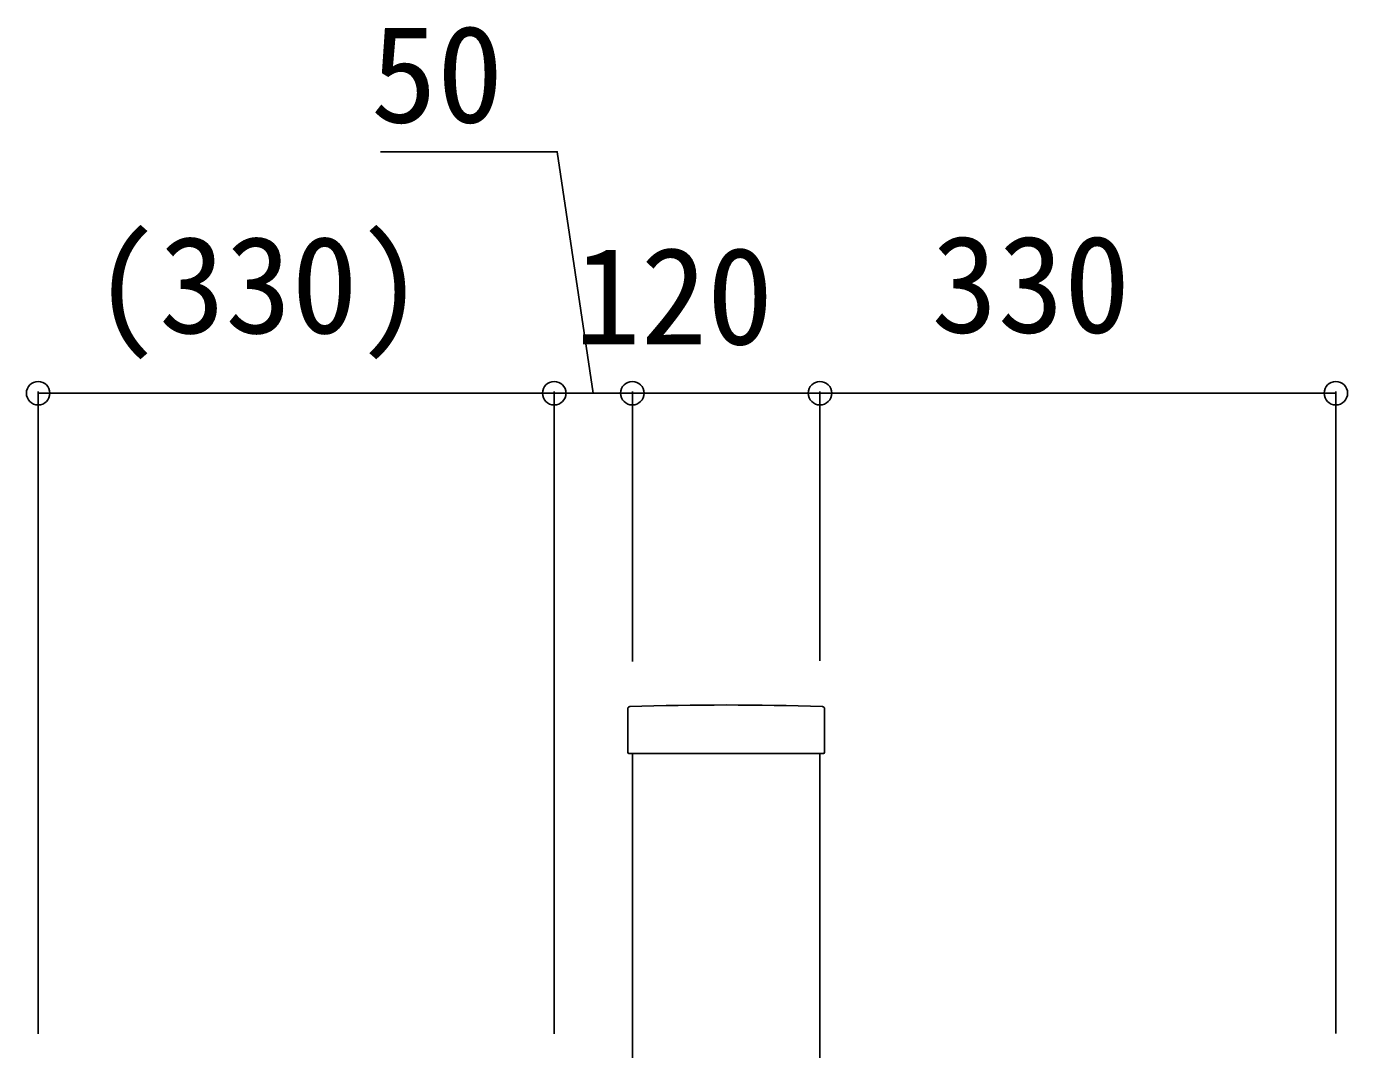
# Model space of a CAD drawing. Units: millimetres, scale not verified. Extents: x -4375 to 4375, y -6498 to 6471.
# Drawn here: x 702 to 1548, y 657 to 1311 of the extents above; entities that cross this region are included whole.
import ezdxf
from ezdxf.enums import TextEntityAlignment as Align

# ---------------------------------------------------------------- set-up
doc = ezdxf.new("R2010")
doc.units = ezdxf.units.MM
doc.header["$LTSCALE"] = 30
doc.layers.add('0-2_YKK_A1', color=4, linetype='Continuous')
doc.layers.add('0-3_YKK_D', color=6, linetype='Continuous')
doc.styles.add('ＭＳ ゴシック', font='')
doc.styles.get('ＭＳ ゴシック').set_extended_font_data('MS Gothic')

msp = doc.modelspace()

# ---------------------------------------------------------------- linework, layer by layer
at = {"layer": '0-2_YKK_A1'}
for p, q in [((1087, 874.66), (1087, 846.9)), ((1213, 846.9), (1213, 874.66)), ((1087.8, 846.1), (1090.7, 846.1)), ((1091.61, 846.16), (1090.7, 846.1)), ((1091.82, 846.16), (1093.68, 846.16)), ((1094.8, 846.1), (1093.89, 846.16)), ((1094.8, 846.1), (1205.2, 846.1)), ((1206.11, 846.16), (1205.2, 846.1)), ((1206.32, 846.16), (1208.18, 846.16)), ((1209.3, 846.1), (1208.39, 846.16)), ((1209.3, 846.1), (1212.2, 846.1))]:
    msp.add_line(p, q, dxfattribs=at)
msp.add_lwpolyline([(1210, 846.1), (1210, -1048.4), (1090, -1048.4), (1090, 846.1)], dxfattribs=at)
for centre, radius, start, end in [((1088.5, 874.66), 1.5, 91.73613, 180.02696), ((1150, -1123.4), 2000.5, 88.23692, 91.76308), ((1211.5, 874.66), 1.5, 359.97304, 88.26387)]:
    msp.add_arc(centre, radius, start, end, dxfattribs=at)
for centre, major_axis, ratio, start_param, end_param in [((1087.8, 846.9), (-0.568, -0.568), 0.99628, 5.499651, 7.06672), ((1091.82, 846.14), (0.3, 0), 0.061163, 1.570796, 2.356194), ((1093.68, 846.14), (0.3, 0), 0.061163, 0.785398, 1.570796), ((1206.32, 846.14), (0.3, 0), 0.061163, 1.570796, 2.356194), ((1208.18, 846.14), (0.3, 0), 0.061163, 0.785398, 1.570796), ((1212.2, 846.9), (0.568, -0.568), 0.99628, 5.499651, 7.06672)]:
    msp.add_ellipse(centre, major_axis=major_axis, ratio=ratio, start_param=start_param, end_param=end_param, dxfattribs=at)
at = {"layer": '0-3_YKK_D'}
for p, q in [((709.9, 666.6), (709.9, 1077.6)), ((1040, 1076.6), (709.9, 1076.6)), ((1040, 666.6), (1040, 1077.6)), ((1040, 865.89), (1040, 1077.6)), ((1040, 1076.6), (1090, 1076.6)), ((1090, 904.89), (1090, 1077.6)), ((1210, 1076.6), (1090, 1076.6)), ((1210, 1013.6), (1210, 1077.6)), ((1210, 905.4), (1210, 1077.6)), ((1540, 1076.6), (1210, 1076.6)), ((1540, 666.96), (1540, 1077.6))]:
    msp.add_line(p, q, dxfattribs=at)
msp.add_lwpolyline([(1065, 1076.6), (1041.94, 1231.06), (928.93, 1231.06)], dxfattribs=at)
for centre in [(709.9, 1076.6), (1040, 1076.6), (1090, 1076.6), (1090, 1076.6), (1210, 1076.6), (1210, 1076.6), (1540, 1076.6)]:
    msp.add_circle(centre, 7.5, dxfattribs=at)

# ---------------------------------------------------------------- texts
at = {"layer": '0-3_YKK_D', "style": 'ＭＳ ゴシック'}
for s, p in [('50', (922.65, 1231.06)), ('(330)', (744.8, 1096.26)), ('330', (1281.31, 1096.6)), ('120', (1052.93, 1089.1))]:
    msp.add_text(s, height=62.32, dxfattribs=at).set_placement(p, align=Align.BOTTOM_LEFT)

doc.saveas('drawing.dxf')
